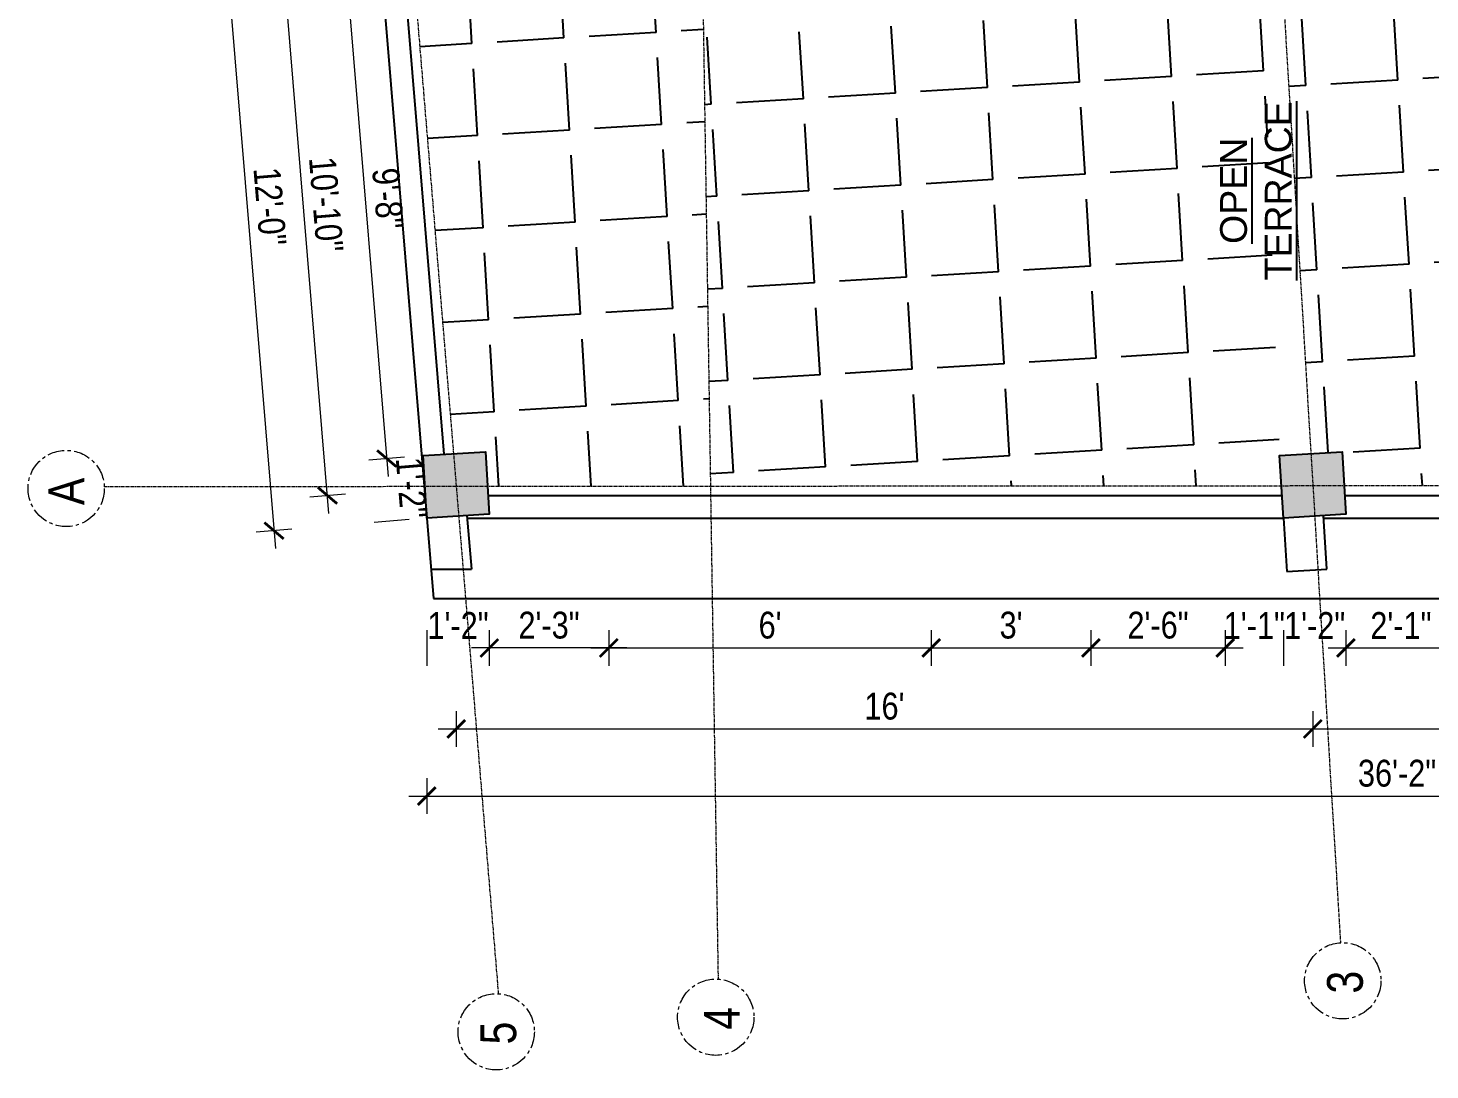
# Model space of a CAD drawing. Header units: inches. Extents: x -10117506 to -5032697, y -6529230 to -3254494.
# Drawn here: x -5033370.8 to -5033057.2, y -3256997.9 to -3256764.9 of the extents above; entities that cross this region are included whole.
import ezdxf

# ---------------------------------------------------------------- set-up
doc = ezdxf.new("R2010")
doc.units = ezdxf.units.IN
doc.header["$LTSCALE"] = 2
doc.header["$MEASUREMENT"] = 0
doc.header["$PDMODE"] = 34
doc.linetypes.add('CENTER', pattern=[2, 1.25, -0.25, 0.25, -0.25])
doc.layers.get('0').update_dxf_attribs({"linetype": 'CONTINUOUS'})
doc.layers.get('DEFPOINTS').update_dxf_attribs({"color": 141, "linetype": 'CONTINUOUS'})
doc.layers.add('A-Hatch', color=7, linetype='CONTINUOUS')
for name, color, linetype, lineweight in [('Annotations-Bold.w', 177, 'CONTINUOUS', 13), ('DIM 1-100', 4, 'CONTINUOUS', 13), ('TEXT', 181, 'CONTINUOUS', 25)]:
    doc.layers.add(name, color=color, linetype=linetype, lineweight=lineweight)
doc.styles.add('ARAIL', font='ARIALN.TTF')
doc.styles.add('arial.', font='arial.ttf')
doc.styles.get("Standard").update_dxf_attribs({"font": 'ARIALN.TTF'})
doc.dimstyles.new('1 by 96', dxfattribs={"dimtxt": 6, "dimasz": 4, "dimexe": 4, "dimexo": 4, "dimgap": 2, "dimtad": 1, "dimdec": 0, "dimzin": 0, "dimdsep": 46, "dimlunit": 4, "dimtxsty": 'Standard', "dimblk": 'ARCHTICK', "dimcen": 0, "dimdle": 4, "dimadec": 0, "dimazin": 0, "dimtfac": 1, "dimtdec": 0, "dimtix": 1, "dimtofl": 0, "dimtmove": 1, "dimatfit": 3, "dimldrblk": 'ARCHTICK', "dimfxl": 4, "dimfxlon": 1, "dimtolj": 1, "dimtzin": 0, "dimlwd": -1, "dimlwe": -1, "dimarcsym": 0})
pattern_1 = [(93.45713447, (-8590182.487, 1586185.59), (-20.587466465, -1.243724074), [15, -5.625]), (183.45713447, (-8590182.487, 1586185.59), (1.243724074, -20.587466465), [15, -5.625])]

# ---------------------------------------------------------------- blocks, each defined once
blk = doc.blocks.new('_ArchTick')
at = {"color": 0, "linetype": 'ByBlock', "const_width": 0.15}
blk.add_lwpolyline([(-0.5, -0.5), (0.5, 0.5)], dxfattribs=at)
blk = doc.blocks.new('*D1453')
at = {"layer": 'DEFPOINTS', "color": 0, "ltscale": 0.5, "transparency": 16777216}
for p in [(-5033285.78, -3256737.64), (-5033314.56, -3256740.03), (-5033275.02, -3256867.05)]:
    blk.add_point(p, dxfattribs=at)
at = {"layer": 'DIM 1-100', "color": 0, "ltscale": 0.5, "transparency": 16777216}
for p, q in [((-5033303.47, -3256873.43), (-5033314.89, -3256736.05)), ((-5033310.57, -3256739.7), (-5033318.54, -3256740.37)), ((-5033299.81, -3256869.11), (-5033307.79, -3256869.77))]:
    blk.add_line(p, q, dxfattribs=at)
at = {"layer": 'DIM 1-100', "color": 0, "ltscale": 0.5, "transparency": 16777216, "xscale": 4, "yscale": 4, "zscale": 4}
for p, rotation in [((-5033314.56, -3256740.03), 94.75152698465546), ((-5033303.8, -3256869.44), 274.7515269846554)]:
    blk.add_blockref('_ArchTick', p, dxfattribs=dict(at, rotation=rotation))
at = {"layer": 'DIM 1-100', "color": 0, "ltscale": 0.5, "transparency": 16777216, "insert": (-5033304.13, -3256804.32), "char_height": 6, "attachment_point": 5, "rotation": 274.7515}
blk.add_mtext('\\A1;10\'-10"', dxfattribs=at)
blk = doc.blocks.new('*D1455')
at = {"layer": 'DEFPOINTS', "color": 0, "ltscale": 0.5, "transparency": 16777216}
for p in [(-5033292.34, -3256745.05), (-5033282.43, -3256860.49), (-5033290.55, -3256861.16)]:
    blk.add_point(p, dxfattribs=at)
at = {"layer": 'DIM 1-100', "color": 0, "ltscale": 0.5, "transparency": 16777216}
for p, q in [((-5033300.48, -3256741.71), (-5033290.22, -3256865.15)), ((-5033296.33, -3256745.38), (-5033304.13, -3256746.03)), ((-5033286.57, -3256860.83), (-5033294.54, -3256861.49))]:
    blk.add_line(p, q, dxfattribs=at)
at = {"layer": 'DIM 1-100', "color": 0, "ltscale": 0.5, "transparency": 16777216, "xscale": 4, "yscale": 4, "zscale": 4}
for p, rotation in [((-5033300.15, -3256745.7), 94.7515270032343), ((-5033290.55, -3256861.16), 274.7515270032343)]:
    blk.add_blockref('_ArchTick', p, dxfattribs=dict(at, rotation=rotation))
at = {"layer": 'DIM 1-100', "color": 0, "ltscale": 0.5, "transparency": 16777216, "insert": (-5033290.3, -3256803.01), "char_height": 6, "attachment_point": 5, "rotation": 274.7515}
blk.add_mtext('\\A1;9\'-8"', dxfattribs=at)
blk = doc.blocks.new('*D1456')
at = {"layer": 'DEFPOINTS', "color": 0, "ltscale": 0.5, "transparency": 16777216}
for p in [(-5033282.43, -3256860.49), (-5033289.39, -3256875.11), (-5033281.59, -3256874.46)]:
    blk.add_point(p, dxfattribs=at)
at = {"layer": 'DIM 1-100', "color": 0, "ltscale": 0.5, "transparency": 16777216}
for p, q in [((-5033286.57, -3256860.83), (-5033294.54, -3256861.49)), ((-5033285.57, -3256874.79), (-5033293.38, -3256875.44))]:
    blk.add_line(p, q, dxfattribs=at)
at = {"layer": 'DIM 1-100', "color": 0, "ltscale": 0.5, "transparency": 16777216, "insert": (-5033284.98, -3256867.72), "char_height": 6, "attachment_point": 5, "rotation": 274.7515}
blk.add_mtext('\\A1;1\'-2"', dxfattribs=at)
blk = doc.blocks.new('*D1457')
at = {"layer": 'DEFPOINTS', "color": 0, "ltscale": 0.5, "transparency": 16777216}
for p in [(-5033293.57, -3256730.29), (-5033281.59, -3256874.46), (-5033315.76, -3256877.3)]:
    blk.add_point(p, dxfattribs=at)
at = {"layer": 'DIM 1-100', "color": 0, "ltscale": 0.5, "transparency": 16777216}
for p, q in [((-5033328.07, -3256729.14), (-5033315.42, -3256881.29)), ((-5033323.75, -3256732.8), (-5033331.73, -3256733.46)), ((-5033311.77, -3256876.97), (-5033319.74, -3256877.63))]:
    blk.add_line(p, q, dxfattribs=at)
at = {"layer": 'DIM 1-100', "color": 0, "ltscale": 0.5, "transparency": 16777216, "xscale": 4, "yscale": 4, "zscale": 4}
for p, rotation in [((-5033327.74, -3256733.13), 94.75152698489651), ((-5033315.76, -3256877.3), 274.7515269848965)]:
    blk.add_blockref('_ArchTick', p, dxfattribs=dict(at, rotation=rotation))
at = {"layer": 'DIM 1-100', "color": 0, "ltscale": 0.5, "transparency": 16777216, "insert": (-5033316.7, -3256804.79), "char_height": 6, "attachment_point": 5, "rotation": 274.7515}
blk.add_mtext('\\A1;12\'-0"', dxfattribs=at)
blk = doc.blocks.new('*D1485')
at = {"layer": 'DEFPOINTS', "color": 0, "ltscale": 0.5, "transparency": 16777216}
for p in [(-5033240.88, -3256874.46), (-5033168.75, -3256874.46), (-5033168.75, -3256903.52)]:
    blk.add_point(p, dxfattribs=at)
at = {"layer": 'DIM 1-100', "color": 0, "ltscale": 0.5, "transparency": 16777216}
for p, q in [((-5033240.88, -3256899.52), (-5033240.88, -3256907.52)), ((-5033168.75, -3256899.52), (-5033168.75, -3256907.52)), ((-5033244.88, -3256903.52), (-5033164.75, -3256903.52))]:
    blk.add_line(p, q, dxfattribs=at)
at = {"layer": 'DIM 1-100', "color": 0, "ltscale": 0.5, "transparency": 16777216, "xscale": 4, "yscale": 4, "zscale": 4, "rotation": 180}
blk.add_blockref('_ArchTick', (-5033240.88, -3256903.52), dxfattribs=at)
at = {"layer": 'DIM 1-100', "color": 0, "ltscale": 0.5, "transparency": 16777216, "xscale": 4, "yscale": 4, "zscale": 4}
blk.add_blockref('_ArchTick', (-5033168.75, -3256903.52), dxfattribs=at)
at = {"layer": 'DIM 1-100', "color": 0, "ltscale": 0.5, "transparency": 16777216, "insert": (-5033204.81, -3256898.45), "char_height": 6, "attachment_point": 5}
blk.add_mtext("\\A1;6'", dxfattribs=at)
blk = doc.blocks.new('*D1486')
at = {"layer": 'DEFPOINTS', "color": 0, "ltscale": 0.5, "transparency": 16777216}
for p in [(-5033168.75, -3256874.46), (-5033133.05, -3256874.46), (-5033133.05, -3256903.52)]:
    blk.add_point(p, dxfattribs=at)
at = {"layer": 'DIM 1-100', "color": 0, "ltscale": 0.5, "transparency": 16777216}
for p, q in [((-5033168.75, -3256899.52), (-5033168.75, -3256907.52)), ((-5033133.05, -3256899.52), (-5033133.05, -3256907.52)), ((-5033172.75, -3256903.52), (-5033129.05, -3256903.52))]:
    blk.add_line(p, q, dxfattribs=at)
at = {"layer": 'DIM 1-100', "color": 0, "ltscale": 0.5, "transparency": 16777216, "xscale": 4, "yscale": 4, "zscale": 4, "rotation": 180}
blk.add_blockref('_ArchTick', (-5033168.75, -3256903.52), dxfattribs=at)
at = {"layer": 'DIM 1-100', "color": 0, "ltscale": 0.5, "transparency": 16777216, "xscale": 4, "yscale": 4, "zscale": 4}
blk.add_blockref('_ArchTick', (-5033133.05, -3256903.52), dxfattribs=at)
at = {"layer": 'DIM 1-100', "color": 0, "ltscale": 0.5, "transparency": 16777216, "insert": (-5033150.9, -3256898.45), "char_height": 6, "attachment_point": 5}
blk.add_mtext("\\A1;3'", dxfattribs=at)
blk = doc.blocks.new('*D1487')
at = {"layer": 'DEFPOINTS', "color": 0, "ltscale": 0.5, "transparency": 16777216}
for p in [(-5033133.05, -3256874.46), (-5033103, -3256874.46), (-5033103, -3256903.52)]:
    blk.add_point(p, dxfattribs=at)
at = {"layer": 'DIM 1-100', "color": 0, "ltscale": 0.5, "transparency": 16777216}
for p, q in [((-5033133.05, -3256899.52), (-5033133.05, -3256907.52)), ((-5033103, -3256899.52), (-5033103, -3256907.52)), ((-5033137.05, -3256903.52), (-5033099, -3256903.52))]:
    blk.add_line(p, q, dxfattribs=at)
at = {"layer": 'DIM 1-100', "color": 0, "ltscale": 0.5, "transparency": 16777216, "xscale": 4, "yscale": 4, "zscale": 4, "rotation": 180}
blk.add_blockref('_ArchTick', (-5033133.05, -3256903.52), dxfattribs=at)
at = {"layer": 'DIM 1-100', "color": 0, "ltscale": 0.5, "transparency": 16777216, "xscale": 4, "yscale": 4, "zscale": 4}
blk.add_blockref('_ArchTick', (-5033103, -3256903.52), dxfattribs=at)
at = {"layer": 'DIM 1-100', "color": 0, "ltscale": 0.5, "transparency": 16777216, "insert": (-5033118.03, -3256898.45), "char_height": 6, "attachment_point": 5}
blk.add_mtext('\\A1;2\'-6"', dxfattribs=at)
blk = doc.blocks.new('*D1488')
at = {"layer": 'DEFPOINTS', "color": 0, "ltscale": 0.5, "transparency": 16777216}
for p in [(-5033103, -3256874.46), (-5033089.97, -3256874.46), (-5033089.97, -3256903.52)]:
    blk.add_point(p, dxfattribs=at)
at = {"layer": 'DIM 1-100', "color": 0, "ltscale": 0.5, "transparency": 16777216}
for p, q in [((-5033103, -3256899.52), (-5033103, -3256907.52)), ((-5033089.97, -3256899.52), (-5033089.97, -3256907.52))]:
    blk.add_line(p, q, dxfattribs=at)
at = {"layer": 'DIM 1-100', "color": 0, "ltscale": 0.5, "transparency": 16777216, "insert": (-5033096.49, -3256898.5), "char_height": 6, "attachment_point": 5}
blk.add_mtext('\\A1;1\'-1"', dxfattribs=at)
blk = doc.blocks.new('*D1489')
at = {"layer": 'DEFPOINTS', "color": 0, "ltscale": 0.5, "transparency": 16777216}
for p in [(-5033089.97, -3256874.46), (-5033076, -3256873.62), (-5033076, -3256903.52)]:
    blk.add_point(p, dxfattribs=at)
at = {"layer": 'DIM 1-100', "color": 0, "ltscale": 0.5, "transparency": 16777216}
for p, q in [((-5033089.97, -3256899.52), (-5033089.97, -3256907.52)), ((-5033076, -3256899.52), (-5033076, -3256907.52))]:
    blk.add_line(p, q, dxfattribs=at)
at = {"layer": 'DIM 1-100', "color": 0, "ltscale": 0.5, "transparency": 16777216, "insert": (-5033082.99, -3256898.5), "char_height": 6, "attachment_point": 5}
blk.add_mtext('\\A1;1\'-2"', dxfattribs=at)
blk = doc.blocks.new('*D1490')
at = {"layer": 'DEFPOINTS', "color": 0, "ltscale": 0.5, "transparency": 16777216}
for p in [(-5033076, -3256873.62), (-5033051.4, -3256874.46), (-5033051.4, -3256903.52)]:
    blk.add_point(p, dxfattribs=at)
at = {"layer": 'DIM 1-100', "color": 0, "ltscale": 0.5, "transparency": 16777216}
for p, q in [((-5033076, -3256899.52), (-5033076, -3256907.52)), ((-5033051.4, -3256899.52), (-5033051.4, -3256907.52)), ((-5033080, -3256903.52), (-5033047.4, -3256903.52))]:
    blk.add_line(p, q, dxfattribs=at)
at = {"layer": 'DIM 1-100', "color": 0, "ltscale": 0.5, "transparency": 16777216, "xscale": 4, "yscale": 4, "zscale": 4, "rotation": 180}
blk.add_blockref('_ArchTick', (-5033076, -3256903.52), dxfattribs=at)
at = {"layer": 'DIM 1-100', "color": 0, "ltscale": 0.5, "transparency": 16777216, "xscale": 4, "yscale": 4, "zscale": 4}
blk.add_blockref('_ArchTick', (-5033051.4, -3256903.52), dxfattribs=at)
at = {"layer": 'DIM 1-100', "color": 0, "ltscale": 0.5, "transparency": 16777216, "insert": (-5033063.7, -3256898.5), "char_height": 6, "attachment_point": 5}
blk.add_mtext('\\A1;2\'-1"', dxfattribs=at)
blk = doc.blocks.new('*D1496')
at = {"layer": 'DEFPOINTS', "color": 0, "ltscale": 0.5, "transparency": 16777216}
for p in [(-5033267.61, -3256873.62), (-5033240.88, -3256874.46), (-5033267.61, -3256903.52)]:
    blk.add_point(p, dxfattribs=at)
at = {"layer": 'DIM 1-100', "color": 0, "ltscale": 0.5, "transparency": 16777216}
for p, q in [((-5033267.61, -3256899.52), (-5033267.61, -3256907.52)), ((-5033240.88, -3256899.52), (-5033240.88, -3256907.52)), ((-5033236.88, -3256903.52), (-5033271.61, -3256903.52))]:
    blk.add_line(p, q, dxfattribs=at)
at = {"layer": 'DIM 1-100', "color": 0, "ltscale": 0.5, "transparency": 16777216, "xscale": 4, "yscale": 4, "zscale": 4, "rotation": 180}
blk.add_blockref('_ArchTick', (-5033267.61, -3256903.52), dxfattribs=at)
at = {"layer": 'DIM 1-100', "color": 0, "ltscale": 0.5, "transparency": 16777216, "xscale": 4, "yscale": 4, "zscale": 4}
blk.add_blockref('_ArchTick', (-5033240.88, -3256903.52), dxfattribs=at)
at = {"layer": 'DIM 1-100', "color": 0, "ltscale": 0.5, "transparency": 16777216, "insert": (-5033254.25, -3256898.45), "char_height": 6, "attachment_point": 5}
blk.add_mtext('\\A1;2\'-3"', dxfattribs=at)
blk = doc.blocks.new('*D1497')
at = {"layer": 'DEFPOINTS', "color": 0, "ltscale": 0.5, "transparency": 16777216}
for p in [(-5033281.59, -3256874.46), (-5033267.61, -3256873.62), (-5033281.59, -3256903.52)]:
    blk.add_point(p, dxfattribs=at)
at = {"layer": 'DIM 1-100', "color": 0, "ltscale": 0.5, "transparency": 16777216}
for p, q in [((-5033281.59, -3256899.52), (-5033281.59, -3256907.52)), ((-5033267.61, -3256899.52), (-5033267.61, -3256907.52))]:
    blk.add_line(p, q, dxfattribs=at)
at = {"layer": 'DIM 1-100', "color": 0, "ltscale": 0.5, "transparency": 16777216, "insert": (-5033274.6, -3256898.5), "char_height": 6, "attachment_point": 5}
blk.add_mtext('\\A1;1\'-2"', dxfattribs=at)
blk = doc.blocks.new('*D1498')
at = {"layer": 'DEFPOINTS', "color": 0, "ltscale": 0.5, "transparency": 16777216}
for p in [(-5033275.02, -3256867.05), (-5033083.41, -3256867.05), (-5033083.41, -3256921.63)]:
    blk.add_point(p, dxfattribs=at)
at = {"layer": 'DIM 1-100', "color": 0, "ltscale": 0.5, "transparency": 16777216}
for p, q in [((-5033275.02, -3256917.63), (-5033275.02, -3256925.63)), ((-5033083.41, -3256917.63), (-5033083.41, -3256925.63)), ((-5033279.02, -3256921.63), (-5033079.41, -3256921.63))]:
    blk.add_line(p, q, dxfattribs=at)
at = {"layer": 'DIM 1-100', "color": 0, "ltscale": 0.5, "transparency": 16777216, "xscale": 4, "yscale": 4, "zscale": 4, "rotation": 180}
blk.add_blockref('_ArchTick', (-5033275.02, -3256921.63), dxfattribs=at)
at = {"layer": 'DIM 1-100', "color": 0, "ltscale": 0.5, "transparency": 16777216, "xscale": 4, "yscale": 4, "zscale": 4}
blk.add_blockref('_ArchTick', (-5033083.41, -3256921.63), dxfattribs=at)
at = {"layer": 'DIM 1-100', "color": 0, "ltscale": 0.5, "transparency": 16777216, "insert": (-5033179.22, -3256916.57), "char_height": 6, "attachment_point": 5}
blk.add_mtext("\\A1;16'", dxfattribs=at)
blk = doc.blocks.new('*D1499')
at = {"layer": 'DEFPOINTS', "color": 0, "ltscale": 0.5, "transparency": 16777216}
for p in [(-5033083.41, -3256867.05), (-5032948.16, -3256867.12), (-5032948.16, -3256921.63)]:
    blk.add_point(p, dxfattribs=at)
at = {"layer": 'DIM 1-100', "color": 0, "ltscale": 0.5, "transparency": 16777216}
for p, q in [((-5033083.41, -3256917.63), (-5033083.41, -3256925.63)), ((-5032948.16, -3256917.63), (-5032948.16, -3256925.63)), ((-5033087.41, -3256921.63), (-5032944.16, -3256921.63))]:
    blk.add_line(p, q, dxfattribs=at)
at = {"layer": 'DIM 1-100', "color": 0, "ltscale": 0.5, "transparency": 16777216, "xscale": 4, "yscale": 4, "zscale": 4, "rotation": 180}
blk.add_blockref('_ArchTick', (-5033083.41, -3256921.63), dxfattribs=at)
at = {"layer": 'DIM 1-100', "color": 0, "ltscale": 0.5, "transparency": 16777216, "xscale": 4, "yscale": 4, "zscale": 4}
blk.add_blockref('_ArchTick', (-5032948.16, -3256921.63), dxfattribs=at)
at = {"layer": 'DIM 1-100', "color": 0, "ltscale": 0.5, "transparency": 16777216, "insert": (-5033015.78, -3256916.57), "char_height": 6, "attachment_point": 5}
blk.add_mtext('\\A1;11\'-3"', dxfattribs=at)
blk = doc.blocks.new('*D1501')
at = {"layer": 'DEFPOINTS', "color": 0, "ltscale": 0.5, "transparency": 16777216}
for p in [(-5033281.59, -3256874.46), (-5032847.53, -3256874.46), (-5032847.53, -3256936.64)]:
    blk.add_point(p, dxfattribs=at)
at = {"layer": 'DIM 1-100', "color": 0, "ltscale": 0.5, "transparency": 16777216}
for p, q in [((-5033281.59, -3256932.64), (-5033281.59, -3256940.64)), ((-5032847.53, -3256932.64), (-5032847.53, -3256940.64)), ((-5033285.59, -3256936.64), (-5032843.53, -3256936.64))]:
    blk.add_line(p, q, dxfattribs=at)
at = {"layer": 'DIM 1-100', "color": 0, "ltscale": 0.5, "transparency": 16777216, "xscale": 4, "yscale": 4, "zscale": 4, "rotation": 180}
blk.add_blockref('_ArchTick', (-5033281.59, -3256936.64), dxfattribs=at)
at = {"layer": 'DIM 1-100', "color": 0, "ltscale": 0.5, "transparency": 16777216, "xscale": 4, "yscale": 4, "zscale": 4}
blk.add_blockref('_ArchTick', (-5032847.53, -3256936.64), dxfattribs=at)
at = {"layer": 'DIM 1-100', "color": 0, "ltscale": 0.5, "transparency": 16777216, "insert": (-5033064.56, -3256931.57), "char_height": 6, "attachment_point": 5}
blk.add_mtext('\\A1;36\'-2"', dxfattribs=at)

msp = doc.modelspace()

# ---------------------------------------------------------------- hatches: boundary and pattern name
at = {"ltscale": 0.5}
for points in [[(-5033282.43, -3256860.49), (-5033281.59, -3256874.46), (-5033267.61, -3256873.62), (-5033268.46, -3256859.64)], [(-5033090.82, -3256860.49), (-5033089.97, -3256874.46), (-5033076, -3256873.62), (-5033076.84, -3256859.64)]]:
    msp.add_hatch(color=1, dxfattribs=at).paths.add_polyline_path(points)
at = {"layer": 'A-Hatch', "ltscale": 0.5}
h = msp.add_hatch(dxfattribs=at)
h.set_pattern_fill('ANGLE', color=256, scale=75, angle=93.4571)
h.set_pattern_definition(pattern_1)
h.paths.add_polyline_path([(-5033220.05, -3256743.61), (-5033226.73, -3256744.01), (-5033227.18, -3256736.57), (-5033278.84, -3256736.36), (-5033278.37, -3256744.21), (-5033285.2, -3256744.62), (-5033275.61, -3256860.07), (-5033268.46, -3256859.64), (-5033267.99, -3256867.36), (-5033218.14, -3256867.32)])
h = msp.add_hatch(dxfattribs=at)
h.set_pattern_fill('ANGLE', color=256, scale=75, angle=93.4571)
h.set_pattern_definition([(93.45713447, (-8289911.762, 1791904.412), (-20.587466465, -1.243724074), [15, -5.625]), (183.45713447, (-8289911.762, 1791904.412), (1.243724074, -20.587466465), [15, -5.625])])
edge = h.paths.add_edge_path()
edge.add_line((-5033090.41, -3256867.23), (-5033090.82, -3256860.49))
edge.add_line((-5033090.82, -3256860.49), (-5033095.24, -3256744.38))
edge.add_line((-5033095.24, -3256744.38), (-5033101.49, -3256744.76))
edge.add_line((-5033101.49, -3256744.76), (-5033101.95, -3256737.09))
edge.add_line((-5033101.95, -3256737.09), (-5033132.98, -3256736.96))
edge.add_ellipse((-5033101.87, -3256738.52), major_axis=(17.19, 25.99), ratio=1, start_angle=120.6104, end_angle=126.8896)
edge.add_line((-5033132.97, -3256740.37), (-5033132.91, -3256740.37))
edge.add_line((-5033132.91, -3256740.37), (-5033132.8, -3256742.2))
edge.add_line((-5033132.8, -3256742.2), (-5033131.58, -3256742.13))
edge.add_line((-5033131.58, -3256742.13), (-5033131.46, -3256744.14))
edge.add_line((-5033131.46, -3256744.14), (-5033212.75, -3256743.17))
edge.add_line((-5033212.75, -3256743.17), (-5033220.05, -3256743.61))
edge.add_line((-5033220.05, -3256743.61), (-5033218.14, -3256867.32))
edge.add_line((-5033218.14, -3256867.32), (-5033090.41, -3256867.23))
h.paths.add_polyline_path([(-5033085.32, -3256822.69), (-5033085.32, -3256779.64), (-5033107.79, -3256779.64), (-5033107.79, -3256822.69)], flags=9)
h = msp.add_hatch(dxfattribs=at)
h.set_pattern_fill('ANGLE', color=256, scale=75, angle=93.4571)
h.set_pattern_definition(pattern_1)
h.paths.add_polyline_path([(-5033088.89, -3256744), (-5033090.84, -3256744.12), (-5033083.83, -3256860.06), (-5033076.84, -3256859.64), (-5033076.39, -3256867.22), (-5032955.17, -3256867.13), (-5032955.57, -3256860.49), (-5032948.59, -3256860.06), (-5032955.54, -3256744.9), (-5032958.9, -3256744.87), (-5032962.54, -3256745.09), (-5033013.44, -3256744.51)])

# ---------------------------------------------------------------- linework, layer by layer
at = {"ltscale": 0.5}
for p, q in [((-5033293.57, -3256730.29), (-5033281.59, -3256874.46)), ((-5033287.35, -3256744.75), (-5033277.75, -3256860.2)), ((-5033267.86, -3256869.46), (-5033090.28, -3256869.46)), ((-5033076.25, -3256869.46), (-5032955.03, -3256869.46)), ((-5033281.59, -3256874.46), (-5033280.09, -3256892.46)), ((-5033272.6, -3256873.92), (-5033271.61, -3256885.88)), ((-5033272.55, -3256874.46), (-5033089.97, -3256874.46)), ((-5033089.97, -3256874.46), (-5033089.25, -3256886.44)), ((-5033080.27, -3256885.9), (-5033080.99, -3256873.92)), ((-5033080.96, -3256874.46), (-5032847.53, -3256874.46)), ((-5033280.64, -3256885.88), (-5033271.61, -3256885.88)), ((-5033089.25, -3256886.44), (-5033080.27, -3256885.9)), ((-5033280.09, -3256892.46), (-5032828.41, -3256892.46))]:
    msp.add_line(p, q, dxfattribs=at)
for points in [[(-5033281.59, -3256874.46), (-5033282.43, -3256860.49), (-5033268.46, -3256859.64), (-5033267.61, -3256873.62)], [(-5033089.97, -3256874.46), (-5033090.82, -3256860.49), (-5033076.84, -3256859.64), (-5033076, -3256873.62)]]:
    msp.add_lwpolyline(points, close=True, dxfattribs=at)
at = {"layer": 'Annotations-Bold.w', "linetype": 'CENTER', "ltscale": 0.3}
for p, q in [((-5033102.79, -3256546.16), (-5033077.22, -3256969.43)), ((-5033223, -3256553.43), (-5033216.43, -3256977.58)), ((-5033300.69, -3256558.02), (-5033265.59, -3256980.84)), ((-5033353.73, -3256867.42), (-5032770.66, -3256866.99))]:
    msp.add_line(p, q, dxfattribs=at)
at = {"layer": 'Annotations-Bold.w', "linetype": 'CENTER', "ltscale": 1.5}
for centre in [(-5033362.25, -3256867.85), (-5033076.71, -3256977.95), (-5033216.96, -3256986.1), (-5033266.06, -3256989.36)]:
    msp.add_circle(centre, 8.53, dxfattribs=at)

# ---------------------------------------------------------------- texts
at = {"layer": 'Annotations-Bold.w', "linetype": 'CENTER', "ltscale": 1.5, "char_height": 8, "attachment_point": 1, "rotation": 90, "style": 'ARAIL'}
for s, insert in [('A', (-5033366.22, -3256871.57)), ('3', (-5033080.22, -3256980.81)), ('4', (-5033219.62, -3256988.91)), ('5', (-5033269.6, -3256992.19))]:
    msp.add_mtext_dynamic_manual_height_columns(s, width=6.5393, gutter_width=100, heights=[0], dxfattribs=dict(at, insert=insert))
at = {"layer": 'TEXT', "lineweight": -2, "insert": (-5033096.1, -3256801.29), "char_height": 6, "width": 127.5059, "attachment_point": 5, "rotation": 90, "style": 'arial.'}
msp.add_mtext('{\\LOPEN \\PTERRACE}', dxfattribs=at)

# ---------------------------------------------------------------- dimensions: what is measured, and where the dimension line sits
at = {"layer": 'DIM 1-100', "ltscale": 0.5}
dim = msp.add_aligned_dim(p1=(-5033293.57, -3256730.29), p2=(-5033281.59, -3256874.46), distance=-34.29, text='12\'-0"', dimstyle='1 by 96', dxfattribs=at)
dim.commit()
dim.dimension.update_dxf_attribs({"geometry": '*D1457', "text_midpoint": (-5033316.7, -3256804.79)})
for p1, p2, distance, picture, middle in [((-5033275.02, -3256867.05), (-5033285.78, -3256737.64), 28.88, '*D1453', (-5033304.13, -3256804.32)), ((-5033275.02, -3256867.05), (-5033083.41, -3256867.05), -54.58, '*D1498', (-5033179.22, -3256916.57)), ((-5033281.59, -3256874.46), (-5032847.53, -3256874.46), -62.18, '*D1501', (-5033064.56, -3256931.57))]:
    dim = msp.add_aligned_dim(p1=p1, p2=p2, distance=distance, dimstyle='1 by 96', dxfattribs=at)
    dim.commit()
    dim.dimension.update_dxf_attribs({"geometry": picture, "text_midpoint": middle})
for base, p1, p2, angle, picture, middle in [((-5033290.55, -3256861.16), (-5033292.34, -3256745.05), (-5033282.43, -3256860.49), 274.7515, '*D1455', (-5033290.3, -3256803.01)), ((-5033289.39, -3256875.11), (-5033282.43, -3256860.49), (-5033281.59, -3256874.46), 274.7515, '*D1456', (-5033284.98, -3256867.72)), ((-5032948.16, -3256921.63), (-5033083.41, -3256867.05), (-5032948.16, -3256867.12), 180, '*D1499', (-5033015.78, -3256916.57)), ((-5033281.59, -3256903.52), (-5033267.61, -3256873.62), (-5033281.59, -3256874.46), 180, '*D1497', (-5033274.6, -3256898.5)), ((-5033267.61, -3256903.52), (-5033240.88, -3256874.46), (-5033267.61, -3256873.62), 180, '*D1496', (-5033254.25, -3256898.45)), ((-5033168.75, -3256903.52), (-5033240.88, -3256874.46), (-5033168.75, -3256874.46), 180, '*D1485', (-5033204.81, -3256898.45)), ((-5033133.05, -3256903.52), (-5033168.75, -3256874.46), (-5033133.05, -3256874.46), 180, '*D1486', (-5033150.9, -3256898.45)), ((-5033103, -3256903.52), (-5033133.05, -3256874.46), (-5033103, -3256874.46), 180, '*D1487', (-5033118.03, -3256898.45)), ((-5033089.97, -3256903.52), (-5033103, -3256874.46), (-5033089.97, -3256874.46), 180, '*D1488', (-5033096.49, -3256898.5)), ((-5033076, -3256903.52), (-5033089.97, -3256874.46), (-5033076, -3256873.62), 180, '*D1489', (-5033082.99, -3256898.5)), ((-5033051.4, -3256903.52), (-5033076, -3256873.62), (-5033051.4, -3256874.46), 180, '*D1490', (-5033063.7, -3256898.5))]:
    dim = msp.add_linear_dim(base=base, p1=p1, p2=p2, angle=angle, dimstyle='1 by 96', dxfattribs=at)
    dim.commit()
    dim.dimension.update_dxf_attribs({"geometry": picture, "text_midpoint": middle})

doc.saveas('drawing.dxf')
